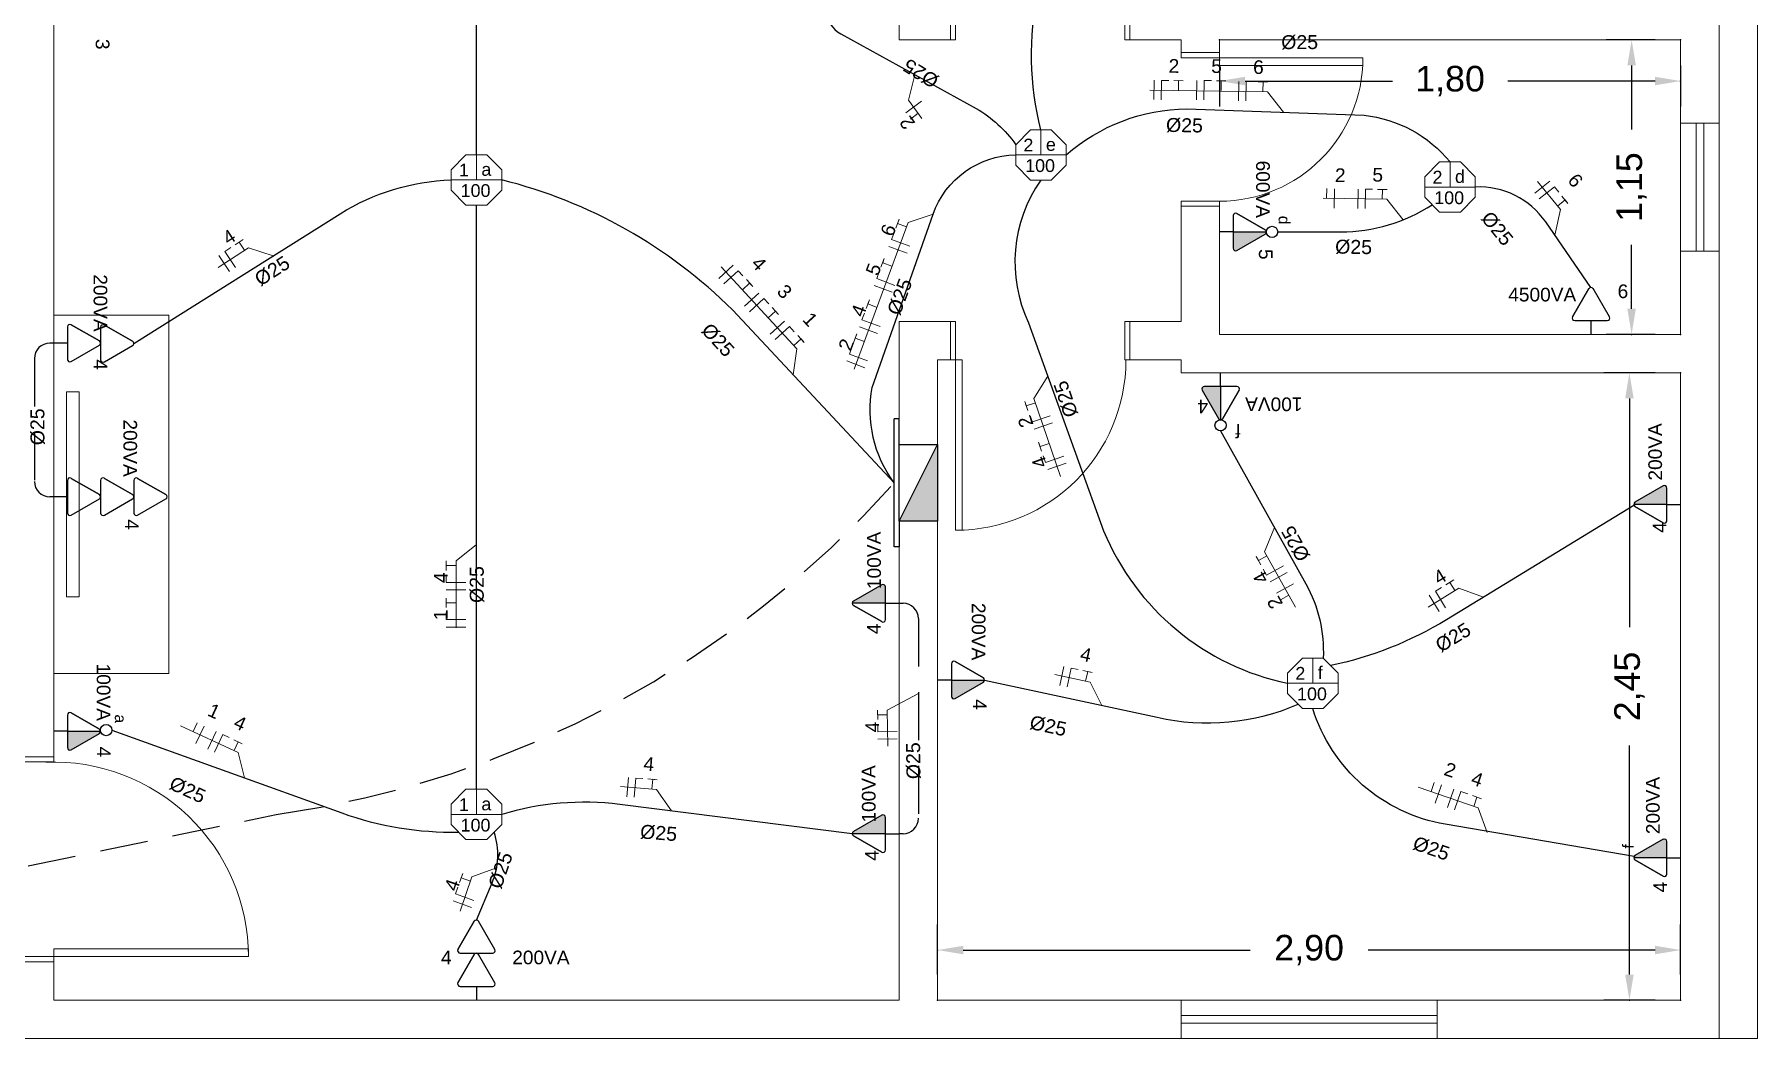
# Model space of a CAD drawing. Header units: millimetres. Extents: x 53 to 176, y -29 to 32.
# Drawn here: x 73.85 to 80.57, y 10.82 to 14.75 of the extents above; entities that cross this region are included whole.
import ezdxf

# ---------------------------------------------------------------- set-up
doc = ezdxf.new("R2010")
doc.units = ezdxf.units.MM
doc.linetypes.add('HIDDEN', pattern=[0.375, 0.25, -0.125])
doc.layers.get('0').update_dxf_attribs({"lineweight": 30})
for name, color, linetype in [('1 - Circuitos', 7, 'Continuous'), ('12 - Divisão dos circuitos', 7, 'Continuous'), ('5 - Identificadores', 7, 'Continuous'), ('7 - Eletroduto', 6, 'Continuous'), ('Pontos de iluminação', 5, 'Continuous'), ('Pontos de Tomadas', 240, 'Continuous')]:
    doc.layers.add(name, color=color, linetype=linetype)
for name, color, linetype, lineweight in [('19 - Diametros', 10, 'Continuous', 18), ('2 - Cotas', 242, 'Continuous', 9), ('3 - Cozinha', 160, 'Continuous', 20), ('4 - Edificação', 8, 'Continuous', 20), ('Portas', 251, 'Continuous', 9)]:
    doc.layers.add(name, color=color, linetype=linetype, lineweight=lineweight)
doc.styles.add('Arial0', font='arial.ttf', dxfattribs={"height": 3.14658})
doc.styles.add('SEACAD_Arial', font='arial.ttf')
doc.styles.get("Standard").update_dxf_attribs({"font": 'arial.ttf'})
doc.dimstyles.new('ISO-25', dxfattribs={"dimtxt": 0.1, "dimasz": 0.1, "dimexe": 0.1, "dimexo": 0.1, "dimgap": 0.1, "dimtad": 0, "dimzin": 1, "dimtxsty": 'Standard', "dimcen": 0.1, "dimadec": 0, "dimazin": 0, "dimtfac": 1, "dimtmove": 0, "dimatfit": 3, "dimfxl": 1, "dimarcsym": 0})

# ---------------------------------------------------------------- blocks, each defined once
blk = doc.blocks.new('*D54')
at = {"layer": '12 - Divisão dos circuitos', "color": 0, "transparency": 16777216}
for p in [(80.2708, 13.4244), (80.0708, 10.9744), (80.2708, 10.9744)]:
    blk.add_point(p, dxfattribs=at)
at = {"layer": '2 - Cotas', "color": 0, "lineweight": -2, "transparency": 16777216}
for p, q in [((80.1708, 13.4244), (79.9708, 13.4244)), ((80.0708, 13.3244), (80.0708, 12.4305)), ((80.0708, 11.0744), (80.0708, 11.9683)), ((80.1708, 10.9744), (79.9708, 10.9744))]:
    blk.add_line(p, q, dxfattribs=at)
at = {"layer": '2 - Cotas', "color": 0, "transparency": 16777216}
for points in [[(80.0542, 13.3244), (80.0875, 13.3244), (80.0708, 13.4244)], [(80.0542, 11.0744), (80.0875, 11.0744), (80.0708, 10.9744)]]:
    blk.add_solid(points, dxfattribs=at)
at = {"layer": '2 - Cotas', "color": 0, "transparency": 16777216, "insert": (80.0708, 12.1994), "char_height": 0.1, "attachment_point": 5, "rotation": 90}
blk.add_mtext('2,45', dxfattribs=at)
blk = doc.blocks.new('*D55')
at = {"layer": '12 - Divisão dos circuitos', "color": 0, "transparency": 16777216}
for p in [(77.3708, 11.17), (77.3708, 10.9744), (80.2708, 10.9744)]:
    blk.add_point(p, dxfattribs=at)
at = {"layer": '2 - Cotas', "color": 0, "lineweight": -2, "transparency": 16777216}
for p, q in [((77.3708, 11.0744), (77.3708, 11.27)), ((80.2708, 11.0744), (80.2708, 11.27)), ((77.4708, 11.17), (78.5903, 11.17)), ((80.1708, 11.17), (79.0514, 11.17))]:
    blk.add_line(p, q, dxfattribs=at)
at = {"layer": '2 - Cotas', "color": 0, "transparency": 16777216}
for points in [[(77.4708, 11.1866), (77.4708, 11.1533), (77.3708, 11.17)], [(80.1708, 11.1866), (80.1708, 11.1533), (80.2708, 11.17)]]:
    blk.add_solid(points, dxfattribs=at)
at = {"layer": '2 - Cotas', "color": 0, "transparency": 16777216, "insert": (78.8208, 11.17), "char_height": 0.1, "attachment_point": 5}
blk.add_mtext('2,90', dxfattribs=at)
blk = doc.blocks.new('*D59')
at = {"layer": '12 - Divisão dos circuitos', "color": 0, "transparency": 16777216}
for p in [(80.2708, 14.7244), (80.0794, 13.5744), (80.2708, 13.5744)]:
    blk.add_point(p, dxfattribs=at)
at = {"layer": '2 - Cotas', "color": 0, "lineweight": -2, "transparency": 16777216}
for p, q in [((80.1708, 14.7244), (79.9794, 14.7244)), ((80.0794, 14.6244), (80.0794, 14.3749)), ((80.0794, 13.6744), (80.0794, 13.9238)), ((80.1708, 13.5744), (79.9794, 13.5744))]:
    blk.add_line(p, q, dxfattribs=at)
at = {"layer": '2 - Cotas', "color": 0, "transparency": 16777216}
for points in [[(80.0627, 14.6244), (80.0961, 14.6244), (80.0794, 14.7244)], [(80.0627, 13.6744), (80.0961, 13.6744), (80.0794, 13.5744)]]:
    blk.add_solid(points, dxfattribs=at)
at = {"layer": '2 - Cotas', "color": 0, "transparency": 16777216, "insert": (80.0794, 14.1494), "char_height": 0.1, "attachment_point": 5, "rotation": 90}
blk.add_mtext('1,15', dxfattribs=at)
blk = doc.blocks.new('*D36')
at = {"layer": '12 - Divisão dos circuitos', "color": 0, "transparency": 16777216}
for p in [(78.4708, 14.7244), (80.2708, 14.7244), (80.2708, 14.5636)]:
    blk.add_point(p, dxfattribs=at)
at = {"layer": '2 - Cotas', "color": 0, "lineweight": -2, "transparency": 16777216}
for p, q in [((78.4708, 14.6244), (78.4708, 14.4636)), ((80.2708, 14.6244), (80.2708, 14.4636)), ((78.5708, 14.5636), (79.1458, 14.5636)), ((80.1708, 14.5636), (79.5958, 14.5636))]:
    blk.add_line(p, q, dxfattribs=at)
at = {"layer": '2 - Cotas', "color": 0, "transparency": 16777216}
for points in [[(78.5708, 14.5803), (78.5708, 14.547), (78.4708, 14.5636)], [(80.1708, 14.5803), (80.1708, 14.547), (80.2708, 14.5636)]]:
    blk.add_solid(points, dxfattribs=at)
at = {"layer": '2 - Cotas', "color": 0, "transparency": 16777216, "insert": (79.3708, 14.5636), "char_height": 0.1, "attachment_point": 5}
blk.add_mtext('1,80', dxfattribs=at)
blk = doc.blocks.new('ponto de luz')
at = {"color": 5, "linetype": 'Continuous', "lineweight": 15, "true_color": 0x000005}
blk.add_lwpolyline([(63.6396, -13.7603), (63.5583, -13.7603), (63.5009, -13.8188), (63.5009, -13.8984), (63.5583, -13.9569), (63.6396, -13.9569), (63.698, -13.8984), (63.698, -13.8188)], close=True, dxfattribs=at)
for points in [[(63.5995, -13.8589), (63.5995, -13.7603), (63.5995, -13.7603)], [(63.698, -13.8589), (63.5009, -13.8589), (63.5009, -13.8589)]]:
    blk.add_lwpolyline(points, dxfattribs=at)
at = {"layer": '1 - Circuitos'}
blk.add_attdef('N', (63.5309, -13.8452), '', height=0.05, dxfattribs=at)
at = {"layer": '5 - Identificadores', "flags": 4}
for tag, p in [('R', (63.6187, -13.8426)), ('S', (63.5376, -13.9254))]:
    blk.add_attdef(tag, p, '', height=0.05, dxfattribs=at)

msp = doc.modelspace()

# ---------------------------------------------------------------- hatches: boundary and pattern name
at = {"layer": '7 - Eletroduto'}
h = msp.add_hatch(color=256, dxfattribs=at)
h.dxf.hatch_style = 1
h.paths.add_polyline_path([(77.3708, 12.8446), (77.3708, 13.1446), (77.2208, 12.8446)])
at = {"layer": 'Pontos de Tomadas'}
h = msp.add_hatch(color=256, dxfattribs=at)
h.dxf.hatch_style = 1
h.paths.add_polyline_path([(78.6492, 13.9659, 0.268035), (78.6541, 13.9744), (78.5245, 13.9744), (78.5245, 13.9108, 0.577243), (78.5391, 13.9024)])
h = msp.add_hatch(dxfattribs=at)
h.set_pattern_fill('ANGLE', color=256)
h.set_pattern_definition([(0, (0, 0), (0, 6.985), [5.08, -1.905]), (90, (0, 0), (-6.985, 4e-16), [5.08, -1.905])])
h.paths.add_polyline_path([(79.9293, 13.7528, 0.577564), (79.9124, 13.7528), (79.8488, 13.6426, 0.577243), (79.8573, 13.628), (79.9844, 13.628, 0.577243), (79.9928, 13.6426)])
h = msp.add_hatch(color=256, dxfattribs=at)
h.dxf.hatch_style = 1
h.paths.add_polyline_path([(78.4669, 13.246, 0.268035), (78.4753, 13.2411), (78.4753, 13.3708), (78.4117, 13.3708, 0.577243), (78.4033, 13.3561)])
h = msp.add_hatch(color=256, dxfattribs=at)
h.dxf.hatch_style = 1
h.paths.add_polyline_path([(80.0924, 12.9188, 0.268035), (80.0875, 12.9104), (80.2172, 12.9104), (80.2172, 12.9739, 0.577243), (80.2026, 12.9824)])
h = msp.add_hatch(color=256, dxfattribs=at)
h.dxf.hatch_style = 1
h.paths.add_polyline_path([(77.0424, 12.5328, 0.268035), (77.0375, 12.5244), (77.1672, 12.5244), (77.1672, 12.5879, 0.577243), (77.1526, 12.5964)])
h = msp.add_hatch(color=256, dxfattribs=at)
h.dxf.hatch_style = 1
h.paths.add_polyline_path([(77.5492, 12.2159, 0.268035), (77.5541, 12.2244), (77.4245, 12.2244), (77.4245, 12.1608, 0.577243), (77.4391, 12.1524)])
h = msp.add_hatch(color=256, dxfattribs=at)
h.dxf.hatch_style = 1
h.paths.add_polyline_path([(74.0992, 12.0159, 0.268035), (74.1041, 12.0244), (73.9745, 12.0244), (73.9745, 11.9608, 0.577243), (73.9891, 11.9524)])
h = msp.add_hatch(color=256, dxfattribs=at)
h.dxf.hatch_style = 1
h.paths.add_polyline_path([(77.0424, 11.6328, 0.268035), (77.0375, 11.6244), (77.1672, 11.6244), (77.1672, 11.6879, 0.577243), (77.1526, 11.6964)])
h = msp.add_hatch(color=256, dxfattribs=at)
h.dxf.hatch_style = 1
h.paths.add_polyline_path([(80.0924, 11.5388, 0.268035), (80.0875, 11.5304), (80.2172, 11.5304), (80.2172, 11.5939, 0.577243), (80.2026, 11.6024)])

# ---------------------------------------------------------------- linework, layer by layer
at = {"layer": '1 - Circuitos', "color": 5, "linetype": 'Continuous', "lineweight": 15, "true_color": 0x000005}
for points in [[(77.2823, 14.5883), (77.2567, 14.4894), (77.3095, 14.4178)], [(78.7213, 14.4415), (78.6584, 14.522), (78.199, 14.5286)], [(79.7802, 13.9613), (79.8012, 14.0613), (79.7121, 14.1712)], [(79.1871, 14.0213), (79.1241, 14.1017), (78.8759, 14.1061)], [(77.353, 14.0432), (77.2562, 14.0106), (77.0457, 13.4384)], [(74.7781, 13.881), (74.6808, 13.9124), (74.5622, 13.8353)], [(76.8069, 13.4161), (76.8217, 13.5172), (76.5264, 13.8381)], [(77.8011, 13.4106), (77.7468, 13.3241), (77.8508, 13.0193)], [(78.6851, 12.8204), (78.6471, 12.7255), (78.7679, 12.5087)], [(75.5708, 12.7538), (75.4915, 12.6894), (75.4915, 12.4284)], [(79.5019, 12.5483), (79.4056, 12.5826), (79.2848, 12.5089)], [(78.0123, 12.1252), (77.966, 12.2163), (77.8276, 12.246)], [(77.2958, 12.1725), (77.1745, 12.1072), (77.1761, 11.9657)], [(74.6662, 11.8421), (74.6411, 11.9411), (74.4158, 12.0454)], [(76.3319, 11.7132), (76.2738, 11.7972), (76.1328, 11.8081)], [(79.5155, 11.629), (79.4805, 11.725), (79.2458, 11.8059)], [(75.6494, 11.4906), (75.5533, 11.4559), (75.5069, 11.3222)]]:
    msp.add_lwpolyline(points, dxfattribs=at)
at = {"layer": '1 - Circuitos', "color": 7, "linetype": 'Continuous', "lineweight": 15, "true_color": 0x000007}
for points in [[(78.2149, 14.4913), (78.2163, 14.5669), (78.2163, 14.5669)], [(78.2728, 14.5658), (78.2451, 14.5663), (78.2437, 14.4908)], [(78.2922, 14.5655), (78.3293, 14.5648), (78.3113, 14.5651), (78.3106, 14.527)], [(78.3814, 14.4905), (78.3827, 14.5661), (78.3827, 14.5661)], [(78.4393, 14.5651), (78.4116, 14.5656), (78.4102, 14.49)], [(78.4587, 14.5648), (78.4958, 14.5641), (78.4778, 14.5644), (78.4771, 14.5262)], [(78.5447, 14.4867), (78.5461, 14.5623), (78.5461, 14.5623)], [(78.6026, 14.5612), (78.5749, 14.5617), (78.5735, 14.4861)], [(78.6221, 14.5609), (78.6591, 14.5602), (78.6411, 14.5605), (78.6405, 14.5224)], [(77.3073, 14.4846), (77.2464, 14.4397), (77.2464, 14.4397)], [(77.2948, 14.4378), (77.2644, 14.4153), (77.2644, 14.4153)], [(78.8888, 14.1058), (78.8895, 14.1436), (78.8895, 14.1436)], [(78.9184, 14.0675), (78.9197, 14.1431), (78.9197, 14.1431)], [(79.0104, 14.0663), (79.0117, 14.1419), (79.0117, 14.1419)], [(79.0682, 14.1409), (79.0405, 14.1414), (79.0392, 14.0658)], [(79.0877, 14.1405), (79.1248, 14.1399), (79.1068, 14.1402), (79.1061, 14.102)], [(79.701, 14.1255), (79.7597, 14.1732), (79.7597, 14.1732)], [(79.7953, 14.1293), (79.7778, 14.1508), (79.7191, 14.1032)], [(79.8076, 14.1142), (79.8309, 14.0854), (79.8196, 14.0993), (79.7899, 14.0753)], [(77.2075, 13.9892), (77.2204, 14.0239), (77.2142, 14.0071), (77.2499, 13.9937)], [(74.629, 13.9242), (74.66, 13.9444), (74.645, 13.9346), (74.6658, 13.9026)], [(77.2007, 13.9709), (77.191, 13.945), (77.2619, 13.9186)], [(74.6065, 13.8194), (74.5653, 13.8828), (74.5653, 13.8828)], [(74.6126, 13.9136), (74.5894, 13.8985), (74.6306, 13.8351)], [(77.1496, 13.8364), (77.1625, 13.8711), (77.1563, 13.8543), (77.1921, 13.8409)], [(77.2518, 13.8916), (77.181, 13.918), (77.181, 13.918)], [(76.5172, 13.7928), (76.5729, 13.844), (76.5729, 13.844)], [(76.6111, 13.8024), (76.5924, 13.8228), (76.5367, 13.7716)], [(76.6243, 13.7881), (76.6494, 13.7608), (76.6372, 13.774), (76.6091, 13.7482)], [(77.1428, 13.8181), (77.1331, 13.7922), (77.204, 13.7658)], [(76.6174, 13.6839), (76.6731, 13.7351), (76.6731, 13.7351)], [(77.1939, 13.7388), (77.1231, 13.7652), (77.1231, 13.7652)], [(76.7114, 13.6935), (76.6926, 13.7139), (76.637, 13.6627)], [(76.7245, 13.6792), (76.7496, 13.6519), (76.7375, 13.6651), (76.7094, 13.6393)], [(77.0852, 13.6568), (77.0755, 13.6309), (77.1464, 13.6045)], [(77.092, 13.6751), (77.1049, 13.7098), (77.0987, 13.693), (77.1344, 13.6796)], [(76.7176, 13.5751), (76.7732, 13.6263), (76.7732, 13.6263)], [(76.8115, 13.5847), (76.7927, 13.6051), (76.7371, 13.5539)], [(77.1363, 13.5775), (77.0655, 13.6039), (77.0655, 13.6039)], [(76.8247, 13.5704), (76.8497, 13.5431), (76.8376, 13.5563), (76.8095, 13.5305)], [(77.0361, 13.5235), (77.0265, 13.4975), (77.0973, 13.4711)], [(77.0429, 13.5417), (77.0559, 13.5765), (77.0496, 13.5596), (77.0854, 13.5463)], [(77.0873, 13.4441), (77.0164, 13.4705), (77.0164, 13.4705)], [(77.7226, 13.2767), (77.7106, 13.3117), (77.7164, 13.2947), (77.7526, 13.3071)], [(77.7289, 13.2582), (77.7378, 13.232), (77.8094, 13.2564)], [(77.8187, 13.2292), (77.7471, 13.2047), (77.7471, 13.2047)], [(77.7766, 13.1183), (77.7647, 13.1534), (77.7705, 13.1364), (77.8066, 13.1487)], [(77.7829, 13.0999), (77.7919, 13.0737), (77.8634, 13.0981)], [(77.8727, 13.0708), (77.8012, 13.0464), (77.8012, 13.0464)], [(75.4533, 12.6523), (75.4533, 12.6894), (75.4533, 12.6714), (75.4915, 12.6714)], [(78.6318, 12.6746), (78.6138, 12.707), (78.6225, 12.6913), (78.6559, 12.7098)], [(78.6413, 12.6576), (78.6547, 12.6334), (78.7208, 12.6702)], [(78.7348, 12.645), (78.6688, 12.6082), (78.6688, 12.6082)], [(75.4533, 12.6329), (75.4533, 12.6052), (75.5289, 12.6052)], [(75.5289, 12.5763), (75.4533, 12.5763), (75.4533, 12.5763)], [(78.7598, 12.6002), (78.6937, 12.5634), (78.6937, 12.5634)], [(79.3375, 12.5857), (79.3138, 12.5713), (79.3532, 12.5068)], [(79.3541, 12.5959), (79.3857, 12.6152), (79.3704, 12.6058), (79.3903, 12.5732)], [(75.4533, 12.5074), (75.4533, 12.5445), (75.4533, 12.5265), (75.4915, 12.5265)], [(78.7414, 12.5554), (78.7084, 12.537), (78.7084, 12.537)], [(79.3286, 12.4918), (79.2892, 12.5563), (79.2892, 12.5563)], [(75.4533, 12.4879), (75.4533, 12.4602), (75.5289, 12.4602)], [(75.5289, 12.4314), (75.4533, 12.4314), (75.4533, 12.4314)], [(77.8476, 12.2034), (77.8635, 12.2774), (77.8635, 12.2774)], [(77.9187, 12.2655), (77.8916, 12.2713), (77.8758, 12.1974)], [(77.9378, 12.2614), (77.974, 12.2536), (77.9564, 12.2574), (77.9484, 12.2201)], [(77.1369, 12.0697), (77.1365, 12.1068), (77.1367, 12.0888), (77.1749, 12.0892)], [(74.4647, 12.0232), (74.4806, 12.0575), (74.4806, 12.0575)], [(74.4762, 11.9761), (74.508, 12.0448), (74.508, 12.0448)], [(77.1371, 12.0503), (77.1374, 12.0226), (77.213, 12.0234)], [(74.5228, 11.9546), (74.5545, 12.0233), (74.5545, 12.0233)], [(74.6058, 11.9995), (74.5807, 12.0112), (74.5489, 11.9425)], [(74.6235, 11.9914), (74.6571, 11.9758), (74.6408, 11.9833), (74.6248, 11.9487)], [(77.2133, 11.9946), (77.1377, 11.9937), (77.1377, 11.9937)], [(76.1582, 11.7686), (76.1641, 11.844), (76.1641, 11.844)], [(76.2204, 11.8397), (76.1928, 11.8418), (76.187, 11.7664)], [(76.2398, 11.8382), (76.2768, 11.8353), (76.2589, 11.8367), (76.2559, 11.7986)], [(79.2967, 11.7888), (79.309, 11.8245), (79.309, 11.8245)], [(79.313, 11.7432), (79.3376, 11.8147), (79.3376, 11.8147)], [(79.3614, 11.7265), (79.386, 11.798), (79.386, 11.798)], [(79.4395, 11.7796), (79.4133, 11.7886), (79.3887, 11.7171)], [(79.4579, 11.7732), (79.4929, 11.7611), (79.4759, 11.767), (79.4635, 11.7309)], [(75.5051, 11.4334), (75.5173, 11.4684), (75.5114, 11.4515), (75.5474, 11.4389)], [(75.4987, 11.415), (75.4896, 11.3889), (75.561, 11.364)], [(75.5516, 11.3368), (75.4801, 11.3617), (75.4801, 11.3617)]]:
    msp.add_lwpolyline(points, dxfattribs=at)
at = {"layer": '3 - Cozinha'}
for points in [[(74.3708, 12.2494), (74.3708, 13.6494), (73.9208, 13.6494), (73.9208, 12.2494)], [(74.0208, 12.5494), (74.0208, 13.3494), (73.9708, 13.3494), (73.9708, 12.5494)]]:
    msp.add_lwpolyline(points, close=True, dxfattribs=at)
at = {"layer": '4 - Edificação'}
for p, q in [((80.4208, 17.8244), (80.4208, 10.9744)), ((73.9208, 11.9244), (73.9208, 17.6744)), ((77.2208, 14.7244), (77.2208, 17.6744)), ((77.4208, 14.7244), (77.4208, 14.8744)), ((77.2208, 14.7244), (77.4208, 14.7244)), ((78.1208, 14.7244), (78.3208, 14.7244)), ((78.3208, 14.7244), (78.3208, 14.6744)), ((78.4708, 14.7244), (80.2708, 14.7244)), ((78.4708, 14.7244), (78.4708, 14.6744)), ((80.2708, 14.7244), (80.2708, 13.5744)), ((78.3208, 14.0744), (78.3208, 13.6244)), ((78.4708, 14.0744), (78.4708, 13.5744)), ((77.2208, 10.9744), (77.2208, 13.6244)), ((77.2208, 13.6244), (77.4208, 13.6244)), ((77.4208, 13.6244), (77.4208, 13.4744)), ((78.1208, 13.6244), (78.3208, 13.6244)), ((80.2708, 13.5744), (78.4708, 13.5744)), ((77.4208, 13.4744), (77.3708, 13.4744)), ((77.3708, 13.4744), (77.3708, 10.9744)), ((78.1208, 13.4744), (78.3208, 13.4744)), ((78.3208, 13.4744), (78.3208, 13.4244)), ((78.3208, 13.4244), (80.2708, 13.4244)), ((80.2708, 13.4244), (80.2708, 10.9744)), ((73.9208, 11.9244), (73.7708, 11.9244)), ((73.7708, 11.1244), (73.9208, 11.1244)), ((73.9208, 11.1244), (73.9208, 10.9744)), ((73.9208, 10.9744), (77.2208, 10.9744)), ((76.1708, 10.9744), (76.1708, 10.9744)), ((77.3708, 10.9744), (80.2708, 10.9744)), ((80.4208, 10.9744), (80.4208, 10.8244)), ((55.6708, 10.8244), (80.4208, 10.8244))]:
    msp.add_line(p, q, dxfattribs=at)
msp.add_lwpolyline([(53.5708, 10.8244), (80.5708, 10.8244), (80.5708, 18.8244), (53.5708, 18.8244)], close=True, dxfattribs=at)
at = {"layer": '7 - Eletroduto'}
for p, q in [((73.9208, 13.5401), (73.9058, 13.5401)), ((77.2208, 13.2446), (77.2008, 13.2446)), ((77.2008, 12.7446), (77.2008, 13.2446)), ((77.2208, 13.1446), (77.2208, 13.2446)), ((77.2208, 12.8446), (77.2208, 13.1446)), ((77.2208, 13.1446), (77.3708, 13.1446)), ((77.2208, 12.8446), (77.3708, 13.1446)), ((77.3708, 13.1446), (77.3708, 12.8446)), ((73.9208, 12.9401), (73.9058, 12.9401)), ((77.3708, 12.8446), (77.2208, 12.8446)), ((77.2208, 12.8446), (77.2208, 12.7446)), ((77.2208, 12.7446), (77.2008, 12.7446)), ((77.2208, 12.5244), (77.2358, 12.5244)), ((77.2358, 11.6244), (77.2208, 11.6244))]:
    msp.add_line(p, q, dxfattribs=at)
at = {"layer": '7 - Eletroduto', "linetype": 'HIDDEN', "ltscale": 0.75}
for p, q in [((73.8458, 13.4801), (73.8458, 13.0001)), ((77.2958, 12.4644), (77.2958, 11.6844))]:
    msp.add_line(p, q, dxfattribs=at)
at = {"layer": '7 - Eletroduto'}
for points in [[(77.7736, 14.3733, -0.110493), (77.7611, 14.9121), (77.9916, 15.6712, -0.333735), (78.728, 16.2729, -114.141172)], [(76.9935, 14.9375, 0.589032), (76.9927, 14.7474), (77.5215, 14.4569, -0.106433), (77.6756, 14.3149, -0.266852)], [(77.8728, 14.275, -0.179447), (78.3432, 14.4554), (79.0353, 14.43, -0.196648), (79.3708, 14.248, 0.087616)], [(77.2008, 12.9946, -0.206387), (77.1152, 13.3674), (77.353, 14.0432, -0.314386), (77.6756, 14.275, 2.399391)], [(74.2337, 13.5387), (75.0393, 14.0452, -0.133381), (75.4724, 14.1773, 2.343507)], [(77.2008, 12.9946), (76.5709, 13.6686, 0.136065), (75.6695, 14.1773, -3.420166)], [(77.7736, 14.1767, 0.270536), (77.7258, 13.6196), (78.0186, 12.8068, 0.247981), (78.7369, 12.2118, 85.26147)], [(79.9208, 13.7577), (79.7443, 14.0133, 0.25816), (79.4694, 14.1497, -1.805639)], [(78.6981, 13.9744), (78.9445, 13.9744, 0.145834), (79.3009, 14.0806, -0.298007)], [(78.4753, 13.1971), (78.8079, 12.5999, -0.140255), (78.8756, 12.3103, 1.050445)], [(80.0885, 12.9061), (79.3565, 12.4597, -0.085772), (78.9048, 12.2811, -5.004622)], [(77.5541, 12.2236), (78.2277, 12.079, 0.159269), (78.7782, 12.1301, 0.92046)], [(80.089, 11.5356), (79.3521, 11.661, -0.28237), (78.8349, 12.1137, -1.35805)], [(74.1477, 12.0288), (75.0455, 11.7055, 0.0915), (75.5009, 11.6306, -0.009714)], [(77.0375, 11.6244), (76.13, 11.7386, 0.105119), (75.6694, 11.6997, 0.74224)], [(75.5708, 11.2873), (75.6319, 11.432, 0.18066), (75.6402, 11.6306, -1.378536)]]:
    msp.add_lwpolyline(points, format="xyb", dxfattribs=at)
for points in [[(75.5709, 14.2759), (75.5709, 16.1764)], [(75.5708, 11.798), (75.5708, 14.0793)]]:
    msp.add_lwpolyline(points, dxfattribs=at)
at = {"layer": '7 - Eletroduto', "linetype": 'HIDDEN', "ltscale": 0.75}
msp.add_lwpolyline([(71.2877, 10.9744), (74.7897, 11.6993, 0.177911), (77.2008, 12.9946, -2.846836)], format="xyb", dxfattribs=at)
at = {"layer": '7 - Eletroduto'}
for centre, start, end in [((73.9058, 13.4801), 90, 180), ((73.9058, 13.0001), 180, 270), ((77.2358, 12.4644), 0, 90), ((77.2358, 11.6844), 270, 0)]:
    msp.add_arc(centre, 0.06, start, end, dxfattribs=at)
at = {"layer": 'Pontos de Tomadas'}
for p, q in [((78.5245, 14.0379), (78.5245, 13.9108)), ((78.5391, 14.0464), (78.6492, 13.9828)), ((78.6492, 13.9828), (78.5391, 14.0464)), ((78.6492, 13.9828), (78.5391, 14.0464)), ((78.5245, 13.9744), (78.4708, 13.9744)), ((78.5245, 13.9744), (78.6541, 13.9744)), ((78.5391, 13.9024), (78.6492, 13.9659)), ((79.8488, 13.6426), (79.9124, 13.7528)), ((79.9124, 13.7528), (79.8488, 13.6426)), ((79.9124, 13.7528), (79.8488, 13.6426)), ((79.9928, 13.6426), (79.9293, 13.7528)), ((73.9745, 13.6037), (73.9745, 13.4766)), ((73.9891, 13.6121), (74.0992, 13.5486)), ((74.0992, 13.5486), (73.9891, 13.6121)), ((74.0992, 13.5486), (73.9891, 13.6121)), ((74.104, 13.6023), (74.104, 13.4752)), ((74.1186, 13.6107), (74.2288, 13.5472)), ((74.2288, 13.5472), (74.1186, 13.6107)), ((74.2288, 13.5472), (74.1186, 13.6107)), ((79.8573, 13.628), (79.9844, 13.628)), ((79.9208, 13.628), (79.9208, 13.5744)), ((73.9745, 13.5401), (73.9208, 13.5401)), ((73.9891, 13.4681), (74.0992, 13.5317)), ((74.1186, 13.4667), (74.2288, 13.5303)), ((78.4753, 13.3708), (78.4753, 13.4244)), ((78.4033, 13.3561), (78.4669, 13.246)), ((78.5389, 13.3708), (78.4117, 13.3708)), ((78.4753, 13.3708), (78.4753, 13.2411)), ((78.5473, 13.3561), (78.4837, 13.246)), ((78.4837, 13.246), (78.5473, 13.3561)), ((78.4837, 13.246), (78.5473, 13.3561)), ((73.9745, 13.0037), (73.9745, 12.8766)), ((73.9891, 13.0121), (74.0992, 12.9486)), ((74.0992, 12.9486), (73.9891, 13.0121)), ((74.0992, 12.9486), (73.9891, 13.0121)), ((74.1041, 13.0037), (74.1041, 12.8766)), ((74.1187, 13.0121), (74.2289, 12.9486)), ((74.2289, 12.9486), (74.1187, 13.0121)), ((74.2289, 12.9486), (74.1187, 13.0121)), ((74.2338, 13.0037), (74.2338, 12.8766)), ((74.2484, 13.0121), (74.3586, 12.9486)), ((74.3586, 12.9486), (74.2484, 13.0121)), ((74.3586, 12.9486), (74.2484, 13.0121)), ((80.2026, 12.9824), (80.0924, 12.9188)), ((73.9745, 12.9401), (73.9208, 12.9401)), ((73.9891, 12.8681), (74.0992, 12.9317)), ((74.1187, 12.8681), (74.2289, 12.9317)), ((74.2484, 12.8681), (74.3586, 12.9317)), ((80.2172, 12.8468), (80.2172, 12.9739)), ((80.2172, 12.9104), (80.0875, 12.9104)), ((80.2026, 12.8384), (80.0924, 12.9019)), ((80.0924, 12.9019), (80.2026, 12.8384)), ((80.0924, 12.9019), (80.2026, 12.8384)), ((80.2172, 12.9104), (80.2708, 12.9104)), ((77.1526, 12.5964), (77.0424, 12.5328)), ((77.1672, 12.4608), (77.1672, 12.5879)), ((77.1672, 12.5244), (77.0375, 12.5244)), ((77.1526, 12.4524), (77.0424, 12.5159)), ((77.0424, 12.5159), (77.1526, 12.4524)), ((77.0424, 12.5159), (77.1526, 12.4524)), ((77.1672, 12.5244), (77.2208, 12.5244)), ((77.4245, 12.2879), (77.4245, 12.1608)), ((77.4391, 12.2964), (77.5492, 12.2328)), ((77.5492, 12.2328), (77.4391, 12.2964)), ((77.5492, 12.2328), (77.4391, 12.2964)), ((77.4245, 12.2244), (77.3708, 12.2244)), ((77.4245, 12.2244), (77.5541, 12.2244)), ((77.4391, 12.1524), (77.5492, 12.2159)), ((73.9745, 12.0879), (73.9745, 11.9608)), ((73.9891, 12.0964), (74.0992, 12.0328)), ((74.0992, 12.0328), (73.9891, 12.0964)), ((74.0992, 12.0328), (73.9891, 12.0964)), ((73.9745, 12.0244), (73.9208, 12.0244)), ((73.9745, 12.0244), (74.1041, 12.0244)), ((73.9891, 11.9524), (74.0992, 12.0159)), ((77.1526, 11.6964), (77.0424, 11.6328)), ((77.1672, 11.5608), (77.1672, 11.6879)), ((77.1672, 11.6244), (77.0375, 11.6244)), ((77.1526, 11.5524), (77.0424, 11.6159)), ((77.0424, 11.6159), (77.1526, 11.5524)), ((77.0424, 11.6159), (77.1526, 11.5524)), ((77.1672, 11.6244), (77.2208, 11.6244)), ((80.2026, 11.6024), (80.0924, 11.5388)), ((80.2172, 11.4668), (80.2172, 11.5939)), ((80.2172, 11.5304), (80.0875, 11.5304)), ((80.2026, 11.4584), (80.0924, 11.5219)), ((80.0924, 11.5219), (80.2026, 11.4584)), ((80.0924, 11.5219), (80.2026, 11.4584)), ((80.2172, 11.5304), (80.2708, 11.5304)), ((75.4988, 11.1723), (75.5624, 11.2825)), ((75.5624, 11.2825), (75.4988, 11.1723)), ((75.5624, 11.2825), (75.4988, 11.1723)), ((75.6428, 11.1723), (75.5793, 11.2825)), ((75.4988, 11.0426), (75.5624, 11.1528)), ((75.5624, 11.1528), (75.4988, 11.0426)), ((75.5624, 11.1528), (75.4988, 11.0426)), ((75.5073, 11.1577), (75.6344, 11.1577)), ((75.6428, 11.0426), (75.5793, 11.1528)), ((75.5073, 11.028), (75.6344, 11.028)), ((75.5708, 11.028), (75.5708, 10.9744))]:
    msp.add_line(p, q, dxfattribs=at)
for centre in [(78.6761, 13.9744), (78.4753, 13.2191), (74.1257, 12.0288)]:
    msp.add_circle(centre, 0.022, dxfattribs=at)
for centre, start, end in [((78.5342, 14.0379), 60.01836, 180), ((78.6444, 13.9744), 299.98164, 60.01836), ((78.5342, 13.9108), 180, 299.98164), ((79.9208, 13.7479), 29.98164, 150.01836), ((73.9842, 13.6037), 60.01836, 180), ((74.1138, 13.6023), 60.01836, 180), ((79.8573, 13.6378), 150.01836, 270), ((79.9844, 13.6378), 270, 29.98164), ((74.0944, 13.5401), 299.98164, 60.01836), ((74.2239, 13.5387), 299.98164, 60.01836), ((73.9842, 13.4766), 180, 299.98164), ((74.1138, 13.4752), 180, 299.98164), ((78.4117, 13.361), 90, 209.98164), ((78.5389, 13.361), 330.01836, 90), ((78.4753, 13.2508), 209.98164, 330.01836), ((73.9842, 13.0037), 60.01836, 180), ((74.1139, 13.0037), 60.01836, 180), ((74.2435, 13.0037), 60.01836, 180), ((80.2075, 12.9739), 0, 119.98164), ((74.0944, 12.9401), 299.98164, 60.01836), ((74.224, 12.9401), 299.98164, 60.01836), ((74.3537, 12.9401), 299.98164, 60.01836), ((80.0973, 12.9104), 119.98164, 240.01836), ((73.9842, 12.8766), 180, 299.98164), ((74.1139, 12.8766), 180, 299.98164), ((74.2435, 12.8766), 180, 299.98164), ((80.2075, 12.8468), 240.01836, 0), ((77.1575, 12.5879), 0, 119.98164), ((77.0473, 12.5244), 119.98164, 240.01836), ((77.1575, 12.4608), 240.01836, 0), ((77.4342, 12.2879), 60.01836, 180), ((77.5444, 12.2244), 299.98164, 60.01836), ((77.4342, 12.1608), 180, 299.98164), ((73.9842, 12.0879), 60.01836, 180), ((74.0944, 12.0244), 299.98164, 60.01836), ((73.9842, 11.9608), 180, 299.98164), ((77.1575, 11.6879), 0, 119.98164), ((77.0473, 11.6244), 119.98164, 240.01836), ((80.2075, 11.5939), 0, 119.98164), ((77.1575, 11.5608), 240.01836, 0), ((80.0973, 11.5304), 119.98164, 240.01836), ((80.2075, 11.4668), 240.01836, 0), ((75.5708, 11.2776), 29.98164, 150.01836), ((75.5073, 11.1674), 150.01836, 270), ((75.6344, 11.1674), 270, 29.98164), ((75.5708, 11.1479), 29.98164, 150.01836), ((75.5073, 11.0378), 150.01836, 270), ((75.6344, 11.0378), 270, 29.98164)]:
    msp.add_arc(centre, 0.00975, start, end, dxfattribs=at)
at = {"layer": 'Portas'}
for p, q in [((80.3308, 14.3994), (80.3308, 13.8994)), ((80.3608, 14.3994), (80.3608, 13.8994)), ((78.3208, 10.9144), (79.3208, 10.9144)), ((78.3208, 10.8844), (79.3208, 10.8844))]:
    msp.add_line(p, q, dxfattribs=at)
for points in [[(77.4208, 14.8744), (77.4208, 14.7244), (77.4408, 14.7244), (77.4408, 14.8744)], [(78.1008, 14.8744), (78.1008, 14.7244), (78.1208, 14.7244), (78.1208, 14.8744)], [(78.4708, 14.6744), (78.3208, 14.6744), (78.3208, 14.6544), (78.4708, 14.6544)], [(78.4708, 14.6544), (78.4708, 14.6244), (79.0308, 14.6244), (79.0308, 14.6544)], [(80.2708, 14.3994), (80.2708, 13.8994), (80.4208, 13.8994), (80.4208, 14.3994)], [(78.4708, 14.0944), (78.3208, 14.0944), (78.3208, 14.0744), (78.4708, 14.0744)], [(77.4208, 13.4744), (77.4208, 13.6244), (77.4408, 13.6244), (77.4408, 13.4744)], [(78.1008, 13.4744), (78.1008, 13.6244), (78.1208, 13.6244), (78.1208, 13.4744)], [(77.4408, 13.4744), (77.4671, 13.4744), (77.4671, 12.8094), (77.4408, 12.8094)], [(73.9208, 11.9044), (73.7708, 11.9044), (73.7708, 11.9244), (73.9208, 11.9244)], [(73.9208, 11.1444), (73.9208, 11.1744), (74.6808, 11.1744), (74.6808, 11.1444)], [(73.9208, 11.1244), (73.7708, 11.1244), (73.7708, 11.1444), (73.9208, 11.1444)], [(78.3208, 10.8244), (79.3208, 10.8244), (79.3208, 10.9744), (78.3208, 10.9744)]]:
    msp.add_lwpolyline(points, close=True, dxfattribs=at)
for centre, radius, start, end in [((78.4708, 14.6544), 0.56, 270, 0), ((77.4408, 13.4744), 0.665, 270, 0), ((73.9208, 11.1444), 0.76, 0, 92.26226)]:
    msp.add_arc(centre, radius, start, end, dxfattribs=at)

# ---------------------------------------------------------------- block references
at = {"layer": 'Pontos de iluminação', "color": 2}
ref = msp.add_blockref('ponto de luz', (14.1747, 28.1337), dxfattribs=at)
ref.add_attrib('S', '100', (77.7124, 14.2083), dxfattribs={"layer": '5 - Identificadores', "height": 0.05})
ref.add_attrib('R', 'e', (77.7934, 14.291), dxfattribs={"layer": '5 - Identificadores', "height": 0.05})
ref.add_attrib('N', '2', (77.7056, 14.2885), dxfattribs={"layer": '1 - Circuitos', "height": 0.05})
ref = msp.add_blockref('ponto de luz', (11.9715, 28.0362), dxfattribs=at)
ref.add_attrib('S', '100', (75.5091, 14.1109), dxfattribs={"layer": '5 - Identificadores', "height": 0.05})
ref.add_attrib('R', 'a', (75.5901, 14.1936), dxfattribs={"layer": '5 - Identificadores', "height": 0.05})
ref.add_attrib('N', '1', (75.5024, 14.1911), dxfattribs={"layer": '1 - Circuitos', "height": 0.05})
ref = msp.add_blockref('ponto de luz', (15.7714, 28.0083), dxfattribs=at)
ref.add_attrib('S', '100', (79.309, 14.0829), dxfattribs={"layer": '5 - Identificadores', "height": 0.05})
ref.add_attrib('R', 'd', (79.39, 14.1656), dxfattribs={"layer": '5 - Identificadores', "height": 0.05})
ref.add_attrib('N', '2', (79.3023, 14.1631), dxfattribs={"layer": '1 - Circuitos', "height": 0.05})
ref = msp.add_blockref('ponto de luz', (15.236, 26.0707), dxfattribs=at)
ref.add_attrib('S', '100', (78.7736, 12.1453), dxfattribs={"layer": '5 - Identificadores', "height": 0.05})
ref.add_attrib('R', 'f', (78.8547, 12.228), dxfattribs={"layer": '5 - Identificadores', "height": 0.05})
ref.add_attrib('N', '2', (78.7669, 12.2255), dxfattribs={"layer": '1 - Circuitos', "height": 0.05})
ref = msp.add_blockref('ponto de luz', (11.9714, 25.5583), dxfattribs=at)
ref.add_attrib('S', '100', (75.509, 11.6329), dxfattribs={"layer": '5 - Identificadores', "height": 0.05})
ref.add_attrib('R', 'a', (75.59, 11.7156), dxfattribs={"layer": '5 - Identificadores', "height": 0.05})
ref.add_attrib('N', '1', (75.5023, 11.7131), dxfattribs={"layer": '1 - Circuitos', "height": 0.05})

# ---------------------------------------------------------------- texts
at = {"layer": '19 - Diametros', "color": 1, "true_color": 0x000001, "style": 'Arial0'}
msp.add_text('Ø25', height=0.05451, dxfattribs=at).set_placement((78.7118, 14.6883))
for rotation, p in [(148.39569, (77.3809, 14.5787)), (358.95569, (78.2618, 14.3652)), (309.05314, (79.489, 14.0267)), (358.99935, (78.9219, 13.89)), (33.03262, (74.7279, 13.7605)), (69.5664, (77.2228, 13.6444)), (312.62016, (76.4451, 13.5872)), (108.84024, (77.9198, 13.2621)), (90.23421, (73.8849, 13.1415)), (119.11726, (78.8265, 12.7074)), (90, (75.5993, 12.5253)), (31.37572, (79.3351, 12.3307)), (347.8853, (77.7265, 12.0345)), (90.63689, (77.3037, 11.8377)), (335.17485, (74.3669, 11.8016)), (355.58405, (76.2081, 11.6062)), (340.98366, (79.221, 11.5652)), (70.82282, (75.6664, 11.4048))]:
    msp.add_text('Ø25', height=0.05451, rotation=rotation, dxfattribs=at).set_placement(p)
at = {"layer": '5 - Identificadores', "color": 7, "style": 'Arial0'}
for s, height, rotation, p in [('3', 0.0534, 270, (74.0851, 14.7282)), ('600VA', 0.05338, 270, (78.6139, 14.2529)), ('5', 0.0534, 270, (78.6248, 13.9078)), ('200VA', 0.05338, 270, (74.0766, 13.8088)), ('4', 0.0534, 270, (74.0769, 13.4766)), ('4', 0.0534, 180, (78.4269, 13.319)), ('100VA', 0.05338, 180, (78.7948, 13.3281)), ('200VA', 0.05338, 270, (74.1929, 13.2421)), ('f', 0.0534, 180, (78.5538, 13.2244)), ('200VA', 0.05338, 90.24637, (80.1982, 13.0035)), ('4', 0.0534, 270, (74.1989, 12.8525)), ('100VA', 0.05338, 90.24637, (77.1498, 12.5799)), ('4', 0.0534, 90.24637, (80.2151, 12.7996)), ('200VA', 0.05338, 270, (77.5042, 12.5254)), ('4', 0.0534, 90.24637, (77.1486, 12.4037)), ('100VA', 0.05338, 270, (74.0888, 12.2886)), ('4', 0.0534, 270, (77.5085, 12.1498)), ('4', 0.0534, 270, (74.0894, 11.9646)), ('100VA', 0.05338, 90.24637, (77.129, 11.6679)), ('200VA', 0.05338, 90.24637, (80.1893, 11.6226)), ('4', 0.0534, 90.24637, (77.1408, 11.5187)), ('4', 0.0534, 90.80832, (80.2177, 11.3954))]:
    msp.add_text(s, height=height, rotation=rotation, dxfattribs=at).set_placement(p)
at = {"layer": '5 - Identificadores', "color": 7, "true_color": 0x000007, "style": 'Arial0'}
for s, rotation, p in [('2', 358.95569, (78.2719, 14.5962)), ('5', 358.95569, (78.4383, 14.5955)), ('6', 358.95569, (78.6017, 14.5916)), ('2', 126.42729, (77.2858, 14.3998)), ('2', 358.99935, (78.921, 14.1695)), ('5', 358.99935, (79.0673, 14.1712)), ('6', 309.05314, (79.8266, 14.1748)), ('6', 69.5664, (77.1959, 13.9526)), ('4', 33.03262, (74.6021, 13.9212)), ('4', 312.62016, (76.6398, 13.8479)), ('5', 69.5664, (77.1381, 13.7998)), ('3', 312.62016, (76.7401, 13.7389)), ('1', 312.62016, (76.8402, 13.6301)), ('4', 69.5664, (77.0805, 13.6385)), ('2', 69.5664, (77.0314, 13.5052)), ('2', 108.84024, (77.746, 13.2218)), ('4', 108.84024, (77.8001, 13.0635)), ('4', 119.11726, (78.6657, 12.6192)), ('4', 31.37572, (79.3271, 12.5945)), ('4', 90, (75.4584, 12.6032)), ('2', 119.11726, (78.7201, 12.5217)), ('1', 90, (75.4584, 12.4583)), ('4', 347.8853, (77.9236, 12.3016)), ('1', 335.17485, (74.5172, 12.0876)), ('4', 335.17485, (74.6186, 12.0407)), ('4', 90.63689, (77.1426, 12.0203)), ('4', 355.58405, (76.2212, 11.8719)), ('2', 340.98366, (79.3429, 11.855)), ('4', 340.98366, (79.4485, 11.8186)), ('4', 70.82282, (75.4944, 11.3959))]:
    msp.add_text(s, height=0.0534, rotation=rotation, dxfattribs=at).set_placement(p)
at = {"layer": '5 - Identificadores', "style": 'SEACAD_Arial'}
for s, rotation, p in [('d', 270, (78.7018, 14.0375)), ('a', 270, (74.1597, 12.0903)), ('f', 88.0367, (80.0875, 11.5653))]:
    msp.add_text(s, height=0.044, rotation=rotation, dxfattribs=at).set_placement(p)
at = {"layer": '5 - Identificadores', "color": 7, "style": 'Arial0'}
for s, height, p in [('4500VA', 0.05338, (79.5978, 13.7029)), ('6', 0.0534, (80.0247, 13.7159)), ('4', 0.0534, (75.4325, 11.1144)), ('200VA', 0.05338, (75.7105, 11.1144))]:
    msp.add_text(s, height=height, dxfattribs=at).set_placement(p)

# ---------------------------------------------------------------- dimensions: what is measured, and where the dimension line sits
at = {"layer": '2 - Cotas'}
for base, p1, p2, picture, middle in [((80.2708, 14.5636), (78.4708, 14.7244), (80.2708, 14.7244), '*D36', (79.3708, 14.5636)), ((77.3708, 11.17), (80.2708, 10.9744), (77.3708, 10.9744), '*D55', (78.8208, 11.17))]:
    dim = msp.add_linear_dim(base=base, p1=p1, p2=p2, dimstyle='ISO-25', dxfattribs=at)
    dim.commit()
    dim.dimension.update_dxf_attribs({"geometry": picture, "text_midpoint": middle})
for base, p1, p2, picture, middle in [((80.0794, 13.5744), (80.2708, 14.7244), (80.2708, 13.5744), '*D59', (80.0794, 14.1494)), ((80.0708, 10.9744), (80.2708, 13.4244), (80.2708, 10.9744), '*D54', (80.0708, 12.1994))]:
    dim = msp.add_linear_dim(base=base, p1=p1, p2=p2, angle=90, dimstyle='ISO-25', dxfattribs=at)
    dim.commit()
    dim.dimension.update_dxf_attribs({"geometry": picture, "text_midpoint": middle})

doc.saveas('drawing.dxf')
